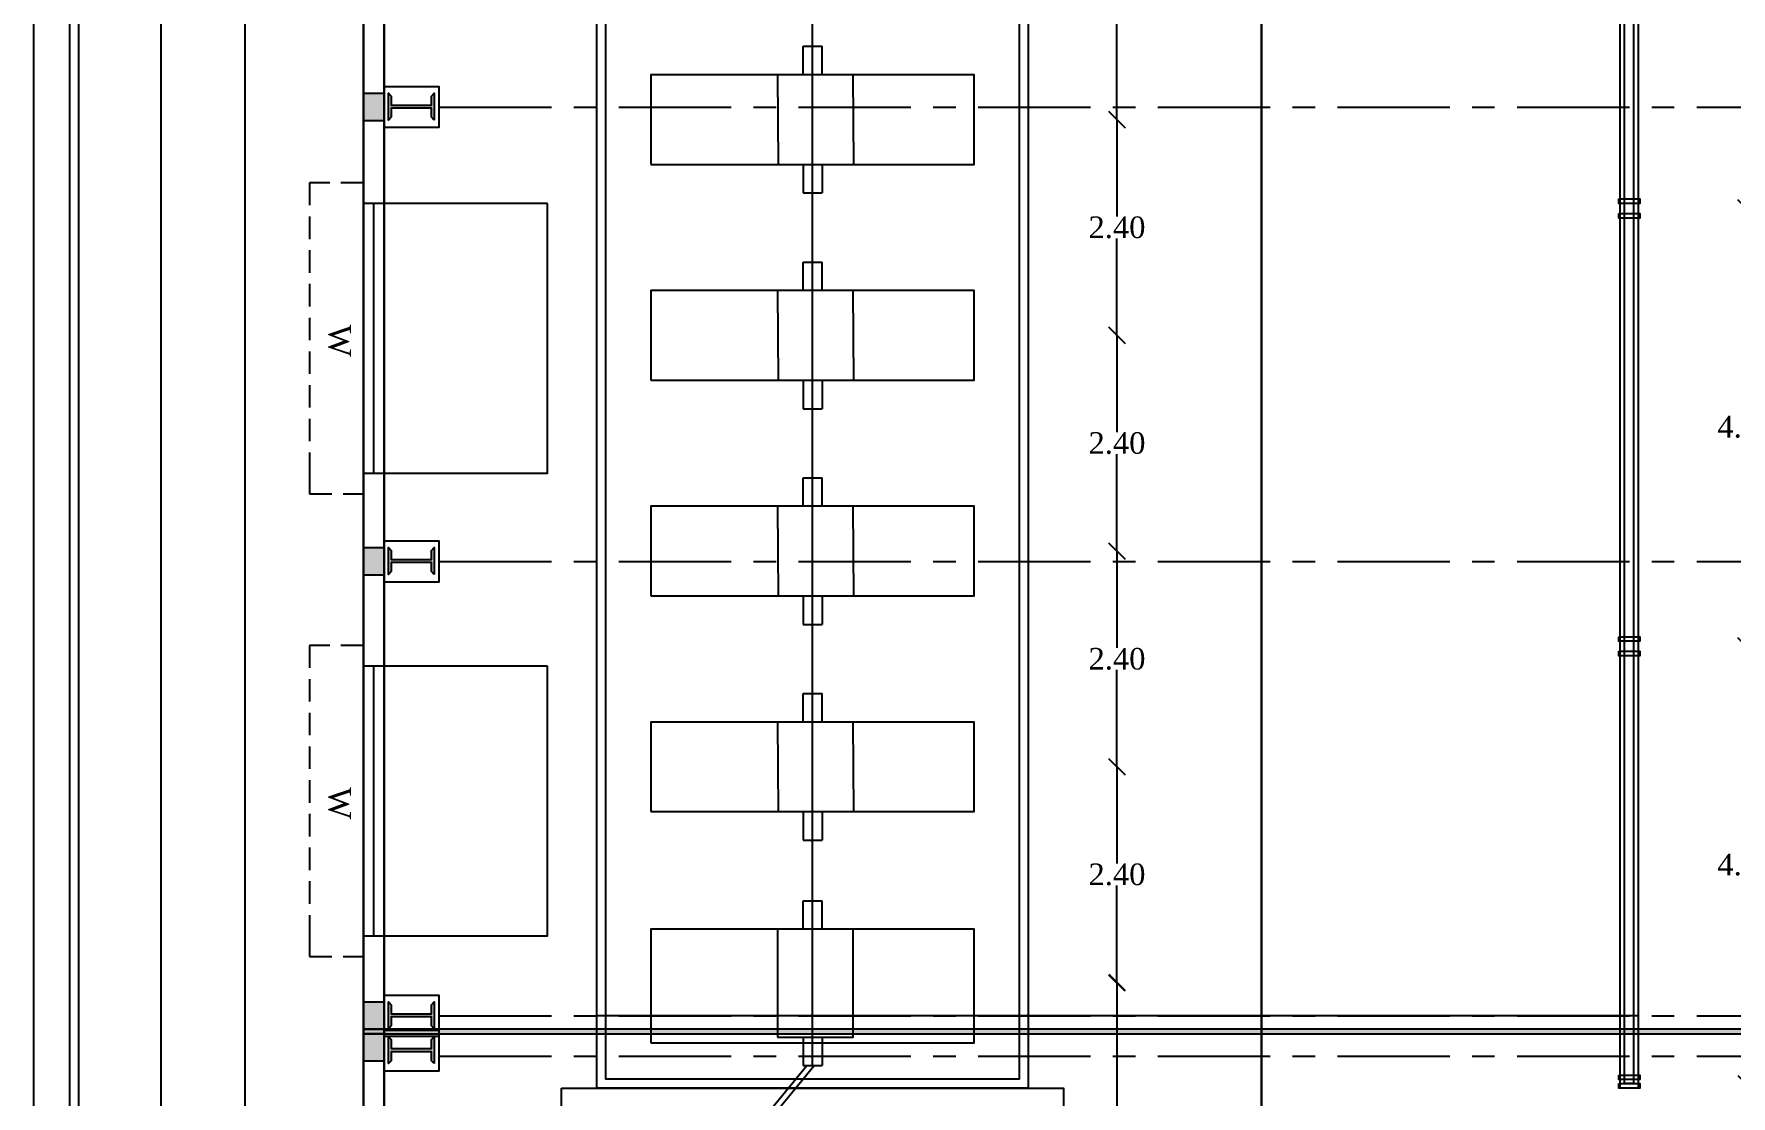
# Model space of a CAD drawing. Header units: metres. Extents: x 10791 to 15749, y -2675 to -2476.
# Drawn here: x 15626.57 to 15645.46, y -2644.09 to -2632.28 of the extents above; entities that cross this region are included whole.
import ezdxf
from ezdxf.enums import TextEntityAlignment as Align

# ---------------------------------------------------------------- set-up
doc = ezdxf.new("R2010")
doc.units = ezdxf.units.M
doc.header["$LTSCALE"] = 0.5
doc.header["$MEASUREMENT"] = 0
doc.header["$PDMODE"] = 35
doc.linetypes.add('CENTER', pattern=[2, 1.25, -0.25, 0.25, -0.25])
doc.linetypes.add('HIDDEN', pattern=[0.375, 0.25, -0.125])
doc.layers.add('BLK_1_FLR_0_ACROOM_1_LIGHT_VENTILATION_1', color=1, linetype='Continuous', lineweight=0)
for name, color, linetype in [('BLK_1_FLR_0_CARPET_AREA', 7, 'Continuous'), ('BLK_1_FLR_0_REGULAR_ROOM_1', 117, 'Continuous'), ('BLK_1_FLR_0_ROOF_AREA', 7, 'Continuous'), ('BLK_1_FLR_0_ROOM_1_LIGHT_VENTILATION_1', 7, 'Continuous')]:
    doc.layers.add(name, color=color, linetype=linetype)
doc.styles.add('Isa-', font='times.ttf')
doc.styles.get("Standard").update_dxf_attribs({"font": ''})
doc.styles.add('STYLE2', font='times.ttf')
doc.styles.get('Standard').set_extended_font_data('Arial Black')
doc.dimstyles.get("Standard").update_dxf_attribs({"dimtxt": 0.23, "dimasz": 0.18, "dimexe": 0.18, "dimexo": 0.0625, "dimgap": 0.09, "dimtad": 0, "dimtih": 1, "dimtoh": 1, "dimzin": 0, "dimdsep": 46, "dimtxsty": 'Standard', "dimblk": 'OBLIQUE', "dimcen": 0.09, "dimse1": 1, "dimse2": 1, "dimclrd": 1, "dimclrt": 3, "dimadec": 0, "dimazin": 0, "dimtfac": 1, "dimtofl": 0, "dimtmove": 0, "dimatfit": 3, "dimfxl": 0, "dimtolj": 1, "dimtzin": 0, "dimarcsym": 0})

# ---------------------------------------------------------------- blocks, each defined once
blk = doc.blocks.new('_Oblique')
at = {"color": 0, "linetype": 'ByBlock', "lineweight": -2}
blk.add_line((-0.5, -0.5), (0.5, 0.5), dxfattribs=at)
blk = doc.blocks.new('*D70')
at = {"color": 1, "lineweight": -2, "ltscale": 2}
for p, q in [((15628.918, -2623.097), (15628.918, -2645.605)), ((15628.918, -2668.357), (15628.918, -2645.849))]:
    blk.add_line(p, q, dxfattribs=at)
at = {"layer": 'Defpoints', "color": 0, "lineweight": 25, "ltscale": 2}
for p in [(15628.918, -2623.097), (15630.996, -2623.097), (15632.14, -2668.357)]:
    blk.add_point(p, dxfattribs=at)
at = {"color": 1, "lineweight": -2, "ltscale": 2, "xscale": 0.18, "yscale": 0.18, "zscale": 0.18}
for p, rotation in [((15628.918, -2623.097), 90), ((15628.918, -2668.357), 270)]:
    blk.add_blockref('_Oblique', p, dxfattribs=dict(at, rotation=rotation))
at = {"color": 3, "lineweight": 25, "ltscale": 2, "insert": (15628.918, -2645.727), "char_height": 0.24, "attachment_point": 5, "style": 'STYLE2'}
blk.add_mtext('\\A1;45.26', dxfattribs=at)
blk = doc.blocks.new('*D72')
at = {"color": 1, "lineweight": -2, "ltscale": 2}
for p, q in [((15627.984, -2622.867), (15627.984, -2645.605)), ((15627.984, -2668.587), (15627.984, -2645.849))]:
    blk.add_line(p, q, dxfattribs=at)
at = {"layer": 'Defpoints', "color": 0, "lineweight": 25, "ltscale": 2}
for p in [(15627.984, -2622.867), (15630.238, -2622.867), (15630.238, -2668.587)]:
    blk.add_point(p, dxfattribs=at)
at = {"color": 1, "lineweight": -2, "ltscale": 2, "xscale": 0.18, "yscale": 0.18, "zscale": 0.18}
for p, rotation in [((15627.984, -2622.867), 90), ((15627.984, -2668.587), 270)]:
    blk.add_blockref('_Oblique', p, dxfattribs=dict(at, rotation=rotation))
at = {"color": 3, "lineweight": 25, "ltscale": 2, "insert": (15627.984, -2645.727), "char_height": 0.24, "attachment_point": 5, "style": 'STYLE2'}
blk.add_mtext('\\A1;45.72', dxfattribs=at)
blk = doc.blocks.new('*D125')
at = {"color": 1, "lineweight": -2, "ltscale": 2}
for p, q in [((15645.629, -2634.214), (15645.629, -2636.527)), ((15645.629, -2639.084), (15645.629, -2636.772))]:
    blk.add_line(p, q, dxfattribs=at)
at = {"layer": 'Defpoints', "color": 0, "lineweight": 25, "ltscale": 2}
for p in [(15644.379, -2634.214), (15644.379, -2639.084), (15645.629, -2639.084)]:
    blk.add_point(p, dxfattribs=at)
at = {"color": 1, "lineweight": -2, "ltscale": 2, "xscale": 0.18, "yscale": 0.18, "zscale": 0.18}
for p, rotation in [((15645.629, -2634.214), 90), ((15645.629, -2639.084), 270)]:
    blk.add_blockref('_Oblique', p, dxfattribs=dict(at, rotation=rotation))
at = {"color": 3, "lineweight": 25, "ltscale": 2, "insert": (15645.629, -2636.649), "char_height": 0.24, "attachment_point": 5, "style": 'STYLE2'}
blk.add_mtext('\\A1;4.87', dxfattribs=at)
blk = doc.blocks.new('*D126')
at = {"color": 1, "lineweight": -2, "ltscale": 2}
for p, q in [((15645.629, -2639.084), (15645.629, -2641.397)), ((15645.629, -2643.954), (15645.629, -2641.642))]:
    blk.add_line(p, q, dxfattribs=at)
at = {"layer": 'Defpoints', "color": 0, "lineweight": 25, "ltscale": 2}
for p in [(15644.379, -2639.084), (15644.379, -2643.954), (15645.629, -2643.954)]:
    blk.add_point(p, dxfattribs=at)
at = {"color": 1, "lineweight": -2, "ltscale": 2, "xscale": 0.18, "yscale": 0.18, "zscale": 0.18}
for p, rotation in [((15645.629, -2639.084), 90), ((15645.629, -2643.954), 270)]:
    blk.add_blockref('_Oblique', p, dxfattribs=dict(at, rotation=rotation))
at = {"color": 3, "lineweight": 25, "ltscale": 2, "insert": (15645.629, -2641.519), "char_height": 0.24, "attachment_point": 5, "style": 'STYLE2'}
blk.add_mtext('\\A1;4.87', dxfattribs=at)
blk = doc.blocks.new('*D127')
at = {"color": 1, "lineweight": -2, "ltscale": 2}
for p, q in [((15645.629, -2629.344), (15645.629, -2631.657)), ((15645.629, -2634.214), (15645.629, -2631.902))]:
    blk.add_line(p, q, dxfattribs=at)
at = {"layer": 'Defpoints', "color": 0, "lineweight": 25, "ltscale": 2}
for p in [(15644.379, -2629.344), (15644.379, -2634.214), (15645.629, -2634.214)]:
    blk.add_point(p, dxfattribs=at)
at = {"color": 1, "lineweight": -2, "ltscale": 2, "xscale": 0.18, "yscale": 0.18, "zscale": 0.18}
for p, rotation in [((15645.629, -2629.344), 90), ((15645.629, -2634.214), 270)]:
    blk.add_blockref('_Oblique', p, dxfattribs=dict(at, rotation=rotation))
at = {"color": 3, "lineweight": 25, "ltscale": 2, "insert": (15645.629, -2631.779), "char_height": 0.24, "attachment_point": 5, "style": 'STYLE2'}
blk.add_mtext('\\A1;4.87', dxfattribs=at)
blk = doc.blocks.new('*D130')
at = {"color": 1, "lineweight": -2, "ltscale": 2}
for p, q in [((15638.628, -2642.837), (15638.628, -2653.612)), ((15638.628, -2664.633), (15638.628, -2653.857))]:
    blk.add_line(p, q, dxfattribs=at)
at = {"layer": 'Defpoints', "color": 0, "lineweight": 25, "ltscale": 2}
for p in [(15635.27, -2642.837), (15638.628, -2642.837), (15638.196, -2664.633)]:
    blk.add_point(p, dxfattribs=at)
at = {"color": 1, "lineweight": -2, "ltscale": 2, "xscale": 0.18, "yscale": 0.18, "zscale": 0.18}
for p, rotation in [((15638.628, -2642.837), 90), ((15638.628, -2664.633), 270)]:
    blk.add_blockref('_Oblique', p, dxfattribs=dict(at, rotation=rotation))
at = {"color": 3, "lineweight": 25, "ltscale": 2, "insert": (15638.628, -2653.735), "char_height": 0.24, "attachment_point": 5, "style": 'STYLE2'}
blk.add_mtext('\\A1;21.80', dxfattribs=at)
blk = doc.blocks.new('*D131')
at = {"color": 1, "lineweight": -2, "ltscale": 2}
for p, q in [((15638.628, -2640.43), (15638.628, -2641.506)), ((15638.628, -2642.827), (15638.628, -2641.751))]:
    blk.add_line(p, q, dxfattribs=at)
at = {"layer": 'Defpoints', "color": 0, "lineweight": 25, "ltscale": 2}
for p in [(15637.038, -2640.43), (15638.628, -2640.43), (15635.269, -2642.827)]:
    blk.add_point(p, dxfattribs=at)
at = {"color": 1, "lineweight": -2, "ltscale": 2, "xscale": 0.18, "yscale": 0.18, "zscale": 0.18}
for p, rotation in [((15638.628, -2640.43), 90), ((15638.628, -2642.827), 270)]:
    blk.add_blockref('_Oblique', p, dxfattribs=dict(at, rotation=rotation))
at = {"color": 3, "lineweight": 25, "ltscale": 2, "insert": (15638.628, -2641.628), "char_height": 0.24, "attachment_point": 5, "style": 'STYLE2'}
blk.add_mtext('\\A1;2.40', dxfattribs=at)
blk = doc.blocks.new('*D132')
at = {"color": 1, "lineweight": -2, "ltscale": 2}
for p, q in [((15638.628, -2638.03), (15638.628, -2639.107)), ((15638.628, -2640.43), (15638.628, -2639.352))]:
    blk.add_line(p, q, dxfattribs=at)
at = {"layer": 'Defpoints', "color": 0, "lineweight": 25, "ltscale": 2}
for p in [(15637.038, -2638.03), (15638.628, -2638.03), (15637.038, -2640.43)]:
    blk.add_point(p, dxfattribs=at)
at = {"color": 1, "lineweight": -2, "ltscale": 2, "xscale": 0.18, "yscale": 0.18, "zscale": 0.18}
for p, rotation in [((15638.628, -2638.03), 90), ((15638.628, -2640.43), 270)]:
    blk.add_blockref('_Oblique', p, dxfattribs=dict(at, rotation=rotation))
at = {"color": 3, "lineweight": 25, "ltscale": 2, "insert": (15638.628, -2639.23), "char_height": 0.24, "attachment_point": 5, "style": 'STYLE2'}
blk.add_mtext('\\A1;2.40', dxfattribs=at)
blk = doc.blocks.new('*D133')
at = {"color": 1, "lineweight": -2, "ltscale": 2}
for p, q in [((15638.628, -2635.63), (15638.628, -2636.707)), ((15638.628, -2638.03), (15638.628, -2636.952))]:
    blk.add_line(p, q, dxfattribs=at)
at = {"layer": 'Defpoints', "color": 0, "lineweight": 25, "ltscale": 2}
for p in [(15637.038, -2635.63), (15638.628, -2635.63), (15637.038, -2638.03)]:
    blk.add_point(p, dxfattribs=at)
at = {"color": 1, "lineweight": -2, "ltscale": 2, "xscale": 0.18, "yscale": 0.18, "zscale": 0.18}
for p, rotation in [((15638.628, -2635.63), 90), ((15638.628, -2638.03), 270)]:
    blk.add_blockref('_Oblique', p, dxfattribs=dict(at, rotation=rotation))
at = {"color": 3, "lineweight": 25, "ltscale": 2, "insert": (15638.628, -2636.83), "char_height": 0.24, "attachment_point": 5, "style": 'STYLE2'}
blk.add_mtext('\\A1;2.40', dxfattribs=at)
blk = doc.blocks.new('*D134')
at = {"color": 1, "lineweight": -2, "ltscale": 2}
for p, q in [((15638.628, -2633.23), (15638.628, -2634.307)), ((15638.628, -2635.63), (15638.628, -2634.552))]:
    blk.add_line(p, q, dxfattribs=at)
at = {"layer": 'Defpoints', "color": 0, "lineweight": 25, "ltscale": 2}
for p in [(15637.038, -2633.23), (15638.628, -2633.23), (15637.038, -2635.63)]:
    blk.add_point(p, dxfattribs=at)
at = {"color": 1, "lineweight": -2, "ltscale": 2, "xscale": 0.18, "yscale": 0.18, "zscale": 0.18}
for p, rotation in [((15638.628, -2633.23), 90), ((15638.628, -2635.63), 270)]:
    blk.add_blockref('_Oblique', p, dxfattribs=dict(at, rotation=rotation))
at = {"color": 3, "lineweight": 25, "ltscale": 2, "insert": (15638.628, -2634.43), "char_height": 0.24, "attachment_point": 5, "style": 'STYLE2'}
blk.add_mtext('\\A1;2.40', dxfattribs=at)
blk = doc.blocks.new('*D135')
at = {"color": 1, "lineweight": -2, "ltscale": 2}
for p, q in [((15638.628, -2630.83), (15638.628, -2631.907)), ((15638.628, -2633.23), (15638.628, -2632.152))]:
    blk.add_line(p, q, dxfattribs=at)
at = {"layer": 'Defpoints', "color": 0, "lineweight": 25, "ltscale": 2}
for p in [(15637.038, -2630.83), (15638.628, -2630.83), (15637.038, -2633.23)]:
    blk.add_point(p, dxfattribs=at)
at = {"color": 1, "lineweight": -2, "ltscale": 2, "xscale": 0.18, "yscale": 0.18, "zscale": 0.18}
for p, rotation in [((15638.628, -2630.83), 90), ((15638.628, -2633.23), 270)]:
    blk.add_blockref('_Oblique', p, dxfattribs=dict(at, rotation=rotation))
at = {"color": 3, "lineweight": 25, "ltscale": 2, "insert": (15638.628, -2632.03), "char_height": 0.24, "attachment_point": 5, "style": 'STYLE2'}
blk.add_mtext('\\A1;2.40', dxfattribs=at)

msp = doc.modelspace()

# ---------------------------------------------------------------- hatches: boundary and pattern name
at = {"lineweight": 25, "ltscale": 2}
for color, points in [(201, [(15630.46839, -2632.94089), (15630.23839, -2632.94089), (15630.23839, -2633.24089), (15630.46839, -2633.24089)]), (201, [(15630.46839, -2637.99533), (15630.23839, -2637.99533), (15630.23839, -2638.29533), (15630.46839, -2638.29533)]), (201, [(15630.46839, -2643.04978), (15630.23839, -2643.04978), (15630.23839, -2643.34978), (15630.46839, -2643.34978)]), (256, [(15652.17839, -2643.34978), (15630.23839, -2643.34978), (15630.23839, -2643.39978), (15652.17839, -2643.39978)]), (201, [(15630.46839, -2643.39978), (15630.23839, -2643.39978), (15630.23839, -2643.69978), (15630.46839, -2643.69978)])]:
    msp.add_hatch(color=color, dxfattribs=at).paths.add_polyline_path(points)
for points in [[(15631.02798, -2633.23617), (15630.99798, -2633.20397), (15630.99798, -2633.10305), (15630.54798, -2633.10305), (15630.54798, -2633.20397), (15630.51798, -2633.23617), (15630.51798, -2632.93617), (15630.54798, -2632.96838), (15630.54798, -2633.0693), (15630.99798, -2633.0693), (15630.99798, -2632.96838), (15631.02798, -2632.93617)], [(15631.02798, -2638.29062), (15630.99798, -2638.25841), (15630.99798, -2638.15749), (15630.54798, -2638.15749), (15630.54798, -2638.25841), (15630.51798, -2638.29062), (15630.51798, -2637.99062), (15630.54798, -2638.02282), (15630.54798, -2638.12374), (15630.99798, -2638.12374), (15630.99798, -2638.02282), (15631.02798, -2637.99062)], [(15631.02798, -2643.34506), (15630.99798, -2643.31286), (15630.99798, -2643.21194), (15630.54798, -2643.21194), (15630.54798, -2643.31286), (15630.51798, -2643.34506), (15630.51798, -2643.04506), (15630.54798, -2643.07727), (15630.54798, -2643.17819), (15630.99798, -2643.17819), (15630.99798, -2643.07727), (15631.02798, -2643.04506)], [(15631.02798, -2643.73204), (15630.99798, -2643.69984), (15630.99798, -2643.59892), (15630.54798, -2643.59892), (15630.54798, -2643.69984), (15630.51798, -2643.73204), (15630.51798, -2643.43204), (15630.54798, -2643.46425), (15630.54798, -2643.56517), (15630.99798, -2643.56517), (15630.99798, -2643.46425), (15631.02798, -2643.43204)]]:
    msp.add_hatch(color=3).paths.add_polyline_path(points)

# ---------------------------------------------------------------- linework, layer by layer
at = {"color": 4, "lineweight": 25, "ltscale": 2}
for p, q in [((15635.23999, -2643.75434), (15635.23999, -2625.21404)), ((15635.13441, -2632.73138), (15635.13441, -2632.41404)), ((15635.13441, -2632.41404), (15635.34558, -2632.41404)), ((15635.34558, -2632.73138), (15635.34558, -2632.41404)), ((15635.13441, -2633.72818), (15635.13441, -2634.04552)), ((15635.34558, -2633.72818), (15635.34558, -2634.04552)), ((15635.13441, -2634.04552), (15635.34558, -2634.04552)), ((15635.13441, -2635.13138), (15635.13441, -2634.81404)), ((15635.13441, -2634.81404), (15635.34558, -2634.81404)), ((15635.34558, -2635.13138), (15635.34558, -2634.81404)), ((15635.13441, -2636.12818), (15635.13441, -2636.44552)), ((15635.34558, -2636.12818), (15635.34558, -2636.44552)), ((15635.13441, -2636.44552), (15635.34558, -2636.44552)), ((15635.13441, -2637.53138), (15635.13441, -2637.21404)), ((15635.13441, -2637.21404), (15635.34558, -2637.21404)), ((15635.34558, -2637.53138), (15635.34558, -2637.21404)), ((15635.13441, -2638.52818), (15635.13441, -2638.84552)), ((15635.34558, -2638.52818), (15635.34558, -2638.84552)), ((15635.13441, -2638.84552), (15635.34558, -2638.84552)), ((15635.13441, -2639.93138), (15635.13441, -2639.61404)), ((15635.13441, -2639.61404), (15635.34558, -2639.61404)), ((15635.34558, -2639.93138), (15635.34558, -2639.61404)), ((15635.13441, -2640.92818), (15635.13441, -2641.24552)), ((15635.34558, -2640.92818), (15635.34558, -2641.24552)), ((15635.13441, -2641.24552), (15635.34558, -2641.24552)), ((15635.13441, -2642.237), (15635.13441, -2641.91967)), ((15635.13441, -2641.91967), (15635.34558, -2641.91967)), ((15635.34558, -2642.237), (15635.34558, -2641.91967)), ((15635.13441, -2643.437), (15635.13441, -2643.75434)), ((15635.34558, -2643.437), (15635.34558, -2643.75434)), ((15633.28235, -2646.04917), (15635.17518, -2643.75434)), ((15633.33696, -2646.08279), (15635.25752, -2643.75434)), ((15635.13441, -2643.75434), (15635.34558, -2643.75434))]:
    msp.add_line(p, q, dxfattribs=at)
at = {"linetype": 'CENTER', "lineweight": 25, "ltscale": 2}
for p, q in [((15631.08279, -2633.09089), (15651.33399, -2633.09089)), ((15631.08279, -2638.14533), (15651.33399, -2638.14533)), ((15631.08279, -2643.19978), (15651.33399, -2643.19978)), ((15631.08279, -2643.64938), (15651.33399, -2643.64938))]:
    msp.add_line(p, q, dxfattribs=at)
at = {"color": 2, "lineweight": 25, "ltscale": 0.25}
for p, q in [((15630.35339, -2637.16321), (15630.35339, -2634.16321)), ((15630.35339, -2642.3086), (15630.35339, -2639.3086))]:
    msp.add_line(p, q, dxfattribs=at)
at = {"lineweight": 25, "ltscale": 2}
for points in [[(15626.57095, -2598.69269), (15749.45461, -2598.69269), (15749.45461, -2675.04426), (15626.57095, -2675.04426)], [(15626.97095, -2599.09269), (15749.05461, -2599.09269), (15749.05461, -2674.64426), (15626.97095, -2674.64426)], [(15627.07095, -2599.19269), (15748.95461, -2599.19269), (15748.95461, -2674.54426), (15627.07095, -2674.54426)], [(15630.23839, -2622.867), (15630.23839, -2668.587), (15652.17839, -2668.587), (15652.17839, -2622.867)], [(15652.17839, -2643.34978), (15630.23839, -2643.34978), (15630.23839, -2643.39978), (15652.17839, -2643.39978)]]:
    msp.add_lwpolyline(points, close=True, dxfattribs=at)
msp.add_lwpolyline([(15636.57948, -2623.097), (15630.46839, -2623.097), (15630.46839, -2668.357), (15636.57948, -2668.357)], dxfattribs=at)
at = {"color": 100, "lineweight": 25, "ltscale": 2}
for points in [[(15640.23839, -2623.097), (15630.46839, -2623.097), (15630.46839, -2668.357), (15640.23839, -2668.357)], [(15632.44522, -2644.00465), (15638.03157, -2644.00465), (15638.03157, -2644.85616), (15632.44522, -2644.85616)]]:
    msp.add_lwpolyline(points, close=True, dxfattribs=at)
at = {"color": 4, "lineweight": 25, "ltscale": 2}
for points in [[(15637.63839, -2623.89645), (15637.63839, -2644.00465), (15632.83839, -2644.00465), (15632.83839, -2623.097), (15637.63839, -2623.097), (15637.63839, -2623.18845)], [(15637.53839, -2623.89645), (15637.53839, -2643.90465), (15632.93839, -2643.90465), (15632.93839, -2623.18852), (15637.63839, -2623.18852)]]:
    msp.add_lwpolyline(points, dxfattribs=at)
for points in [[(15640.23839, -2645.727), (15651.94839, -2645.727), (15651.94839, -2623.097), (15640.23839, -2623.097)], [(15644.22906, -2623.097), (15644.42906, -2623.097), (15644.42906, -2644.00439), (15644.22906, -2644.00439)], [(15644.27906, -2623.097), (15644.37906, -2623.097), (15644.37906, -2643.95439), (15644.27906, -2643.95439)], [(15633.43839, -2633.72818), (15637.03839, -2633.72818), (15637.03839, -2632.73138), (15633.43839, -2632.73138)], [(15634.85635, -2633.72818), (15635.70022, -2633.72818), (15635.69241, -2632.73138), (15634.84854, -2632.73138)], [(15644.21568, -2634.11238), (15644.44898, -2634.11238), (15644.44898, -2634.16238), (15644.21568, -2634.16238)], [(15644.21568, -2634.27494), (15644.44898, -2634.27494), (15644.44898, -2634.32494), (15644.21568, -2634.32494)], [(15633.43839, -2636.12818), (15637.03839, -2636.12818), (15637.03839, -2635.13138), (15633.43839, -2635.13138)], [(15634.85635, -2636.12818), (15635.70022, -2636.12818), (15635.69241, -2635.13138), (15634.84854, -2635.13138)], [(15633.43839, -2638.52818), (15637.03839, -2638.52818), (15637.03839, -2637.53138), (15633.43839, -2637.53138)], [(15634.85635, -2638.52818), (15635.70022, -2638.52818), (15635.69241, -2637.53138), (15634.84854, -2637.53138)], [(15644.21568, -2638.98238), (15644.44898, -2638.98238), (15644.44898, -2639.03238), (15644.21568, -2639.03238)], [(15644.21568, -2639.14494), (15644.44898, -2639.14494), (15644.44898, -2639.19494), (15644.21568, -2639.19494)], [(15633.43839, -2640.92818), (15637.03839, -2640.92818), (15637.03839, -2639.93138), (15633.43839, -2639.93138)], [(15634.85635, -2640.92818), (15635.70022, -2640.92818), (15635.69241, -2639.93138), (15634.84854, -2639.93138)], [(15633.43839, -2643.49978), (15637.03839, -2643.49978), (15637.03839, -2642.237), (15633.43839, -2642.237)], [(15634.84854, -2643.437), (15635.69241, -2643.437), (15635.69241, -2642.237), (15634.84854, -2642.237)], [(15644.21568, -2643.85889), (15644.44898, -2643.85889), (15644.44898, -2643.90889), (15644.21568, -2643.90889)], [(15644.21568, -2643.95439), (15644.44898, -2643.95439), (15644.44898, -2644.00439), (15644.21568, -2644.00439)]]:
    msp.add_lwpolyline(points, close=True, dxfattribs=at)
at = {"color": 201, "lineweight": 25, "ltscale": 2}
for points in [[(15630.46839, -2633.24089), (15630.46839, -2632.94089), (15630.23839, -2632.94089), (15630.23839, -2633.24089)], [(15630.46839, -2638.29533), (15630.46839, -2637.99533), (15630.23839, -2637.99533), (15630.23839, -2638.29533)], [(15630.46839, -2643.34978), (15630.46839, -2643.04978), (15630.23839, -2643.04978), (15630.23839, -2643.34978)], [(15630.46839, -2643.69978), (15630.46839, -2643.39978), (15630.23839, -2643.39978), (15630.23839, -2643.69978)]]:
    msp.add_lwpolyline(points, close=True, dxfattribs=at)
at = {"color": 4}
for points in [[(15630.46839, -2633.31569), (15631.08279, -2633.31569), (15631.08279, -2632.86609), (15630.46839, -2632.86609)], [(15630.46839, -2638.37013), (15631.08279, -2638.37013), (15631.08279, -2637.92053), (15630.46839, -2637.92053)], [(15630.46839, -2643.42458), (15631.08279, -2643.42458), (15631.08279, -2642.97498), (15630.46839, -2642.97498)], [(15630.46839, -2643.81156), (15631.08279, -2643.81156), (15631.08279, -2643.36196), (15630.46839, -2643.36196)]]:
    msp.add_lwpolyline(points, close=True, dxfattribs=at)
at = {"color": 3}
for points in [[(15631.02798, -2633.23617), (15630.99798, -2633.20397), (15630.99798, -2633.10305), (15630.54798, -2633.10305), (15630.54798, -2633.20397), (15630.51798, -2633.23617), (15630.51798, -2632.93617), (15630.54798, -2632.96838), (15630.54798, -2633.0693), (15630.99798, -2633.0693), (15630.99798, -2632.96838), (15631.02798, -2632.93617), (15631.02798, -2633.23617)], [(15631.02798, -2638.29062), (15630.99798, -2638.25841), (15630.99798, -2638.15749), (15630.54798, -2638.15749), (15630.54798, -2638.25841), (15630.51798, -2638.29062), (15630.51798, -2637.99062), (15630.54798, -2638.02282), (15630.54798, -2638.12374), (15630.99798, -2638.12374), (15630.99798, -2638.02282), (15631.02798, -2637.99062), (15631.02798, -2638.29062)], [(15631.02798, -2643.34506), (15630.99798, -2643.31286), (15630.99798, -2643.21194), (15630.54798, -2643.21194), (15630.54798, -2643.31286), (15630.51798, -2643.34506), (15630.51798, -2643.04506), (15630.54798, -2643.07727), (15630.54798, -2643.17819), (15630.99798, -2643.17819), (15630.99798, -2643.07727), (15631.02798, -2643.04506), (15631.02798, -2643.34506)], [(15631.02798, -2643.73204), (15630.99798, -2643.69984), (15630.99798, -2643.59892), (15630.54798, -2643.59892), (15630.54798, -2643.69984), (15630.51798, -2643.73204), (15630.51798, -2643.43204), (15630.54798, -2643.46425), (15630.54798, -2643.56517), (15630.99798, -2643.56517), (15630.99798, -2643.46425), (15631.02798, -2643.43204), (15631.02798, -2643.73204)]]:
    msp.add_lwpolyline(points, dxfattribs=at)
at = {"color": 2, "linetype": 'HIDDEN', "lineweight": 25, "ltscale": 2}
for points in [[(15630.23839, -2634.16321), (15630.23839, -2633.93321), (15629.63839, -2633.93321), (15629.63839, -2637.16321), (15629.63839, -2637.39321), (15630.23839, -2637.39321)], [(15630.23839, -2639.3086), (15630.23839, -2639.0786), (15629.63839, -2639.0786), (15629.63839, -2642.3086), (15629.63839, -2642.5386), (15630.23839, -2642.5386)]]:
    msp.add_lwpolyline(points, dxfattribs=at)
at = {"color": 2, "lineweight": 25, "ltscale": 0.25}
for points in [[(15630.46839, -2634.16321), (15630.23839, -2634.16321), (15630.23839, -2637.16321), (15630.46839, -2637.16321)], [(15630.46839, -2639.3086), (15630.23839, -2639.3086), (15630.23839, -2642.3086), (15630.46839, -2642.3086)]]:
    msp.add_lwpolyline(points, close=True, dxfattribs=at)
at = {"layer": 'BLK_1_FLR_0_ACROOM_1_LIGHT_VENTILATION_1', "color": 4}
msp.add_lwpolyline([(15630.46839, -2623.10745), (15651.94839, -2623.10745), (15651.94839, -2664.63745), (15646.54339, -2664.63745), (15646.54339, -2668.36745), (15630.46839, -2668.36745)], close=True, dxfattribs=at)
at = {"layer": 'BLK_1_FLR_0_CARPET_AREA', "color": 9}
msp.add_lwpolyline([(15630.46839, -2623.10236), (15651.94839, -2623.10236), (15651.94839, -2664.63236), (15646.54339, -2664.63236), (15646.54339, -2668.36236), (15630.46839, -2668.36236)], close=True, dxfattribs=at)
at = {"layer": 'BLK_1_FLR_0_REGULAR_ROOM_1', "color": 4, "ltscale": 400}
msp.add_lwpolyline([(15630.46839, -2623.097), (15651.94839, -2623.097), (15651.94839, -2664.627), (15646.54339, -2664.627), (15646.54339, -2668.357), (15630.46839, -2668.357)], close=True, dxfattribs=at)
at = {"layer": 'BLK_1_FLR_0_ROOF_AREA', "color": 54, "lineweight": 25, "ltscale": 2}
msp.add_lwpolyline([(15630.23839, -2622.867), (15652.17839, -2622.867), (15652.17839, -2668.587), (15630.23839, -2668.587)], close=True, dxfattribs=at)
at = {"layer": 'BLK_1_FLR_0_ROOM_1_LIGHT_VENTILATION_1', "color": 232, "lineweight": 25, "ltscale": 0.25}
for points in [[(15632.83839, -2626.35732), (15644.42906, -2626.35732), (15644.42906, -2643.19978), (15632.83839, -2643.19978)], [(15632.28839, -2634.16321), (15630.46839, -2634.16321), (15630.46839, -2637.16321), (15632.28839, -2637.16321)], [(15632.28839, -2639.3086), (15630.46839, -2639.3086), (15630.46839, -2642.3086), (15632.28839, -2642.3086)]]:
    msp.add_lwpolyline(points, close=True, dxfattribs=at)

# ---------------------------------------------------------------- texts
at = {"color": 2, "lineweight": 25, "ltscale": 0.25, "style": 'Isa-'}
for p in [(15629.85004, -2635.69004), (15629.85004, -2640.83544)]:
    msp.add_text('W', height=0.25, rotation=270, dxfattribs=at).set_placement(p, align=Align.CENTER)

# ---------------------------------------------------------------- dimensions: what is measured, and where the dimension line sits
at = {"lineweight": 25, "ltscale": 2}
for base, p1, p2, override, picture, middle in [((15627.98399, -2622.867), (15630.23839, -2668.587), (15630.23839, -2622.867), {"dimtxt": 0.24, "dimgap": 0, "dimtxsty": 'STYLE2'}, '*D72', (15627.98399, -2645.727)), ((15628.91786, -2623.097), (15632.14004, -2668.357), (15630.99605, -2623.097), {"dimtxt": 0.24, "dimgap": 0, "dimtxsty": 'STYLE2', "dimtmove": 1}, '*D70', (15628.91786, -2645.727))]:
    dim = msp.add_linear_dim(base=base, p1=p1, p2=p2, angle=90, dimstyle='Standard', override=override, dxfattribs=at)
    dim.commit()
    dim.dimension.update_dxf_attribs({"geometry": picture, "text_midpoint": middle})
at = {"color": 4, "lineweight": 25, "ltscale": 2}
for base, p1, p2, override, picture, middle in [((15645.62898, -2634.2144), (15644.37906, -2629.3444), (15644.37906, -2634.2144), {"dimtxt": 0.24, "dimgap": 0, "dimtxsty": 'STYLE2', "dimtmove": 1}, '*D127', (15645.62898, -2631.7794)), ((15638.6277, -2630.82978), (15637.03839, -2633.22978), (15637.03839, -2630.82978), {"dimtxt": 0.24, "dimgap": 0, "dimtxsty": 'STYLE2', "dimtmove": 1}, '*D135', (15638.6277, -2632.02978)), ((15638.6277, -2633.22978), (15637.03839, -2635.62978), (15637.03839, -2633.22978), {"dimtxt": 0.24, "dimgap": 0, "dimtxsty": 'STYLE2', "dimtmove": 1}, '*D134', (15638.6277, -2634.42978)), ((15645.62898, -2639.08439), (15644.37906, -2634.2144), (15644.37906, -2639.08439), {"dimtxt": 0.24, "dimgap": 0, "dimtxsty": 'STYLE2', "dimtmove": 1}, '*D125', (15645.62898, -2636.6494)), ((15638.6277, -2635.62978), (15637.03839, -2638.02978), (15637.03839, -2635.62978), {"dimtxt": 0.24, "dimgap": 0, "dimtxsty": 'STYLE2', "dimtmove": 1}, '*D133', (15638.6277, -2636.82978)), ((15638.6277, -2638.02978), (15637.03839, -2640.42978), (15637.03839, -2638.02978), {"dimtxt": 0.24, "dimgap": 0, "dimtxsty": 'STYLE2', "dimtmove": 1}, '*D132', (15638.6277, -2639.22978)), ((15645.62898, -2643.95439), (15644.37906, -2639.08439), (15644.37906, -2643.95439), {"dimtxt": 0.24, "dimgap": 0, "dimtxsty": 'STYLE2', "dimtmove": 1}, '*D126', (15645.62898, -2641.51939)), ((15638.6277, -2640.42978), (15635.26946, -2642.82705), (15637.03839, -2640.42978), {"dimtxt": 0.24, "dimgap": 0, "dimtxsty": 'STYLE2', "dimtmove": 1}, '*D131', (15638.6277, -2641.62841)), ((15638.6277, -2642.837), (15638.19609, -2664.63279), (15635.27046, -2642.837), {"dimtxt": 0.24, "dimgap": 0, "dimtxsty": 'STYLE2'}, '*D130', (15638.6277, -2653.7349))]:
    dim = msp.add_linear_dim(base=base, p1=p1, p2=p2, angle=90, dimstyle='Standard', override=override, dxfattribs=at)
    dim.commit()
    dim.dimension.update_dxf_attribs({"geometry": picture, "text_midpoint": middle})

doc.saveas('drawing.dxf')
